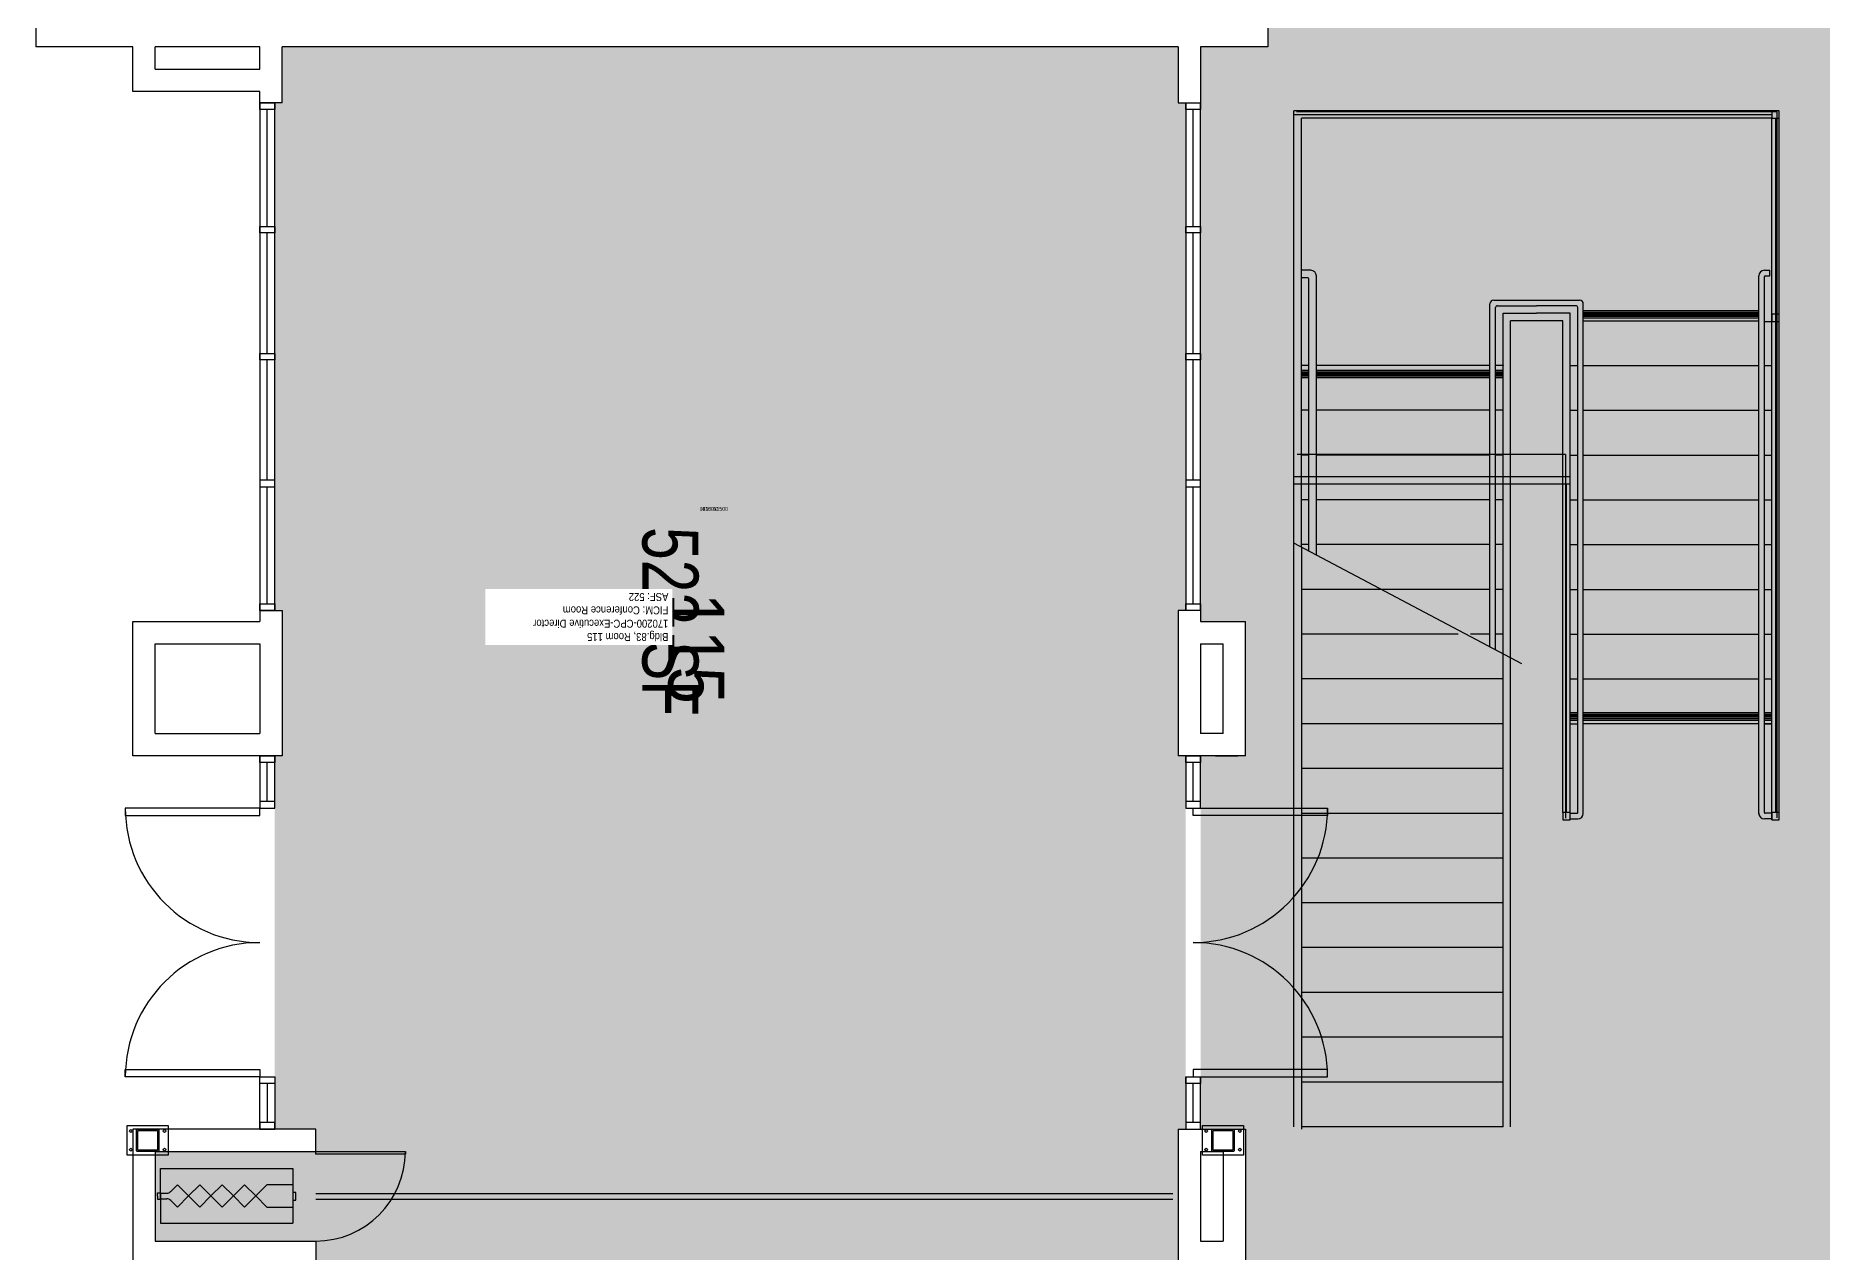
# Model space of a CAD drawing. Header units: inches. Extents: x 69173377 to 69175838, y 27696061 to 27697676.
# Drawn here: x 69174321.8 to 69174800.3, y 27696709.8 to 27697035.8 of the extents above; entities that cross this region are included whole.
import ezdxf
from ezdxf.enums import TextEntityAlignment as Align

# ---------------------------------------------------------------- set-up
doc = ezdxf.new("R2010")
doc.units = ezdxf.units.IN
doc.header["$LTSCALE"] = 0.5
doc.header["$MEASUREMENT"] = 0
for name, color, linetype in [('A-DOOR', 2, 'Continuous'), ('A-FLOR', 3, 'Continuous'), ('A-GLAZ', 1, 'Continuous'), ('A-IDEN-RNUM', 7, 'Continuous'), ('A-IDEN-SNUM', 4, 'Continuous'), ('A-IDEN-VNUM', 4, 'Continuous'), ('A-WALL', 5, 'Continuous'), ('AREA-TEXT', 3, 'Continuous'), ('Rooms-Category-Color', 7, 'Continuous'), ('Rooms-College-Color', 7, 'Continuous'), ('Rooms-Department-Color', 7, 'Continuous'), ('Rooms-Division-Color', 7, 'Continuous'), ('Rooms-Information', 7, 'Continuous')]:
    doc.layers.add(name, color=color, linetype=linetype)
doc.styles.add('CP_AREA', font='arial.ttf', dxfattribs={"height": 15})
doc.styles.add('CP_ROOMSNUMBER', font='arial.ttf', dxfattribs={"height": 1})
doc.styles.add('CP_ROOMVNUMBER', font='arial.ttf', dxfattribs={"width": 0.85, "height": 0.075})

msp = doc.modelspace()

# ---------------------------------------------------------------- hatches: boundary and pattern name
at = {"layer": 'Rooms-Category-Color', "true_color": 0xadadad}
h = msp.add_hatch(color=253, dxfattribs=at)
edge = h.paths.add_edge_path()
edge.add_line((69174852.78, 27696267.84), (69174849.78, 27696267.84))
edge.add_line((69174849.78, 27696267.84), (69174849.78, 27696266.47))
edge.add_line((69174849.78, 27696266.47), (69174717.78, 27696266.47))
edge.add_line((69174717.78, 27696266.47), (69174717.78, 27696267.84))
edge.add_line((69174717.78, 27696267.84), (69174714.78, 27696267.84))
edge.add_line((69174714.78, 27696267.84), (69174714.78, 27696397.84))
edge.add_line((69174714.78, 27696397.84), (69174678.78, 27696397.84))
edge.add_line((69174678.78, 27696397.84), (69174678.78, 27696538.84))
edge.add_line((69174678.78, 27696538.84), (69174651.78, 27696538.84))
edge.add_line((69174651.78, 27696538.84), (69174651.78, 27696564.84))
edge.add_line((69174651.78, 27696564.84), (69174633.78, 27696564.84))
edge.add_line((69174633.78, 27696564.84), (69174633.78, 27696706.84))
edge.add_line((69174633.78, 27696706.84), (69174645.78, 27696706.84))
edge.add_line((69174645.78, 27696706.84), (69174645.78, 27696742.84))
edge.add_line((69174645.78, 27696742.84), (69174633.78, 27696742.84))
edge.add_line((69174633.78, 27696742.84), (69174633.78, 27696842.84))
edge.add_line((69174633.78, 27696842.84), (69174645.78, 27696842.84))
edge.add_line((69174645.78, 27696842.84), (69174645.78, 27696878.84))
edge.add_line((69174645.78, 27696878.84), (69174633.78, 27696878.84))
edge.add_line((69174633.78, 27696878.84), (69174633.78, 27697032.84))
edge.add_line((69174633.78, 27697032.84), (69174651.78, 27697032.84))
edge.add_line((69174651.78, 27697032.84), (69174651.78, 27697060.84))
edge.add_line((69174651.78, 27697060.84), (69174714.78, 27697060.84))
edge.add_line((69174714.78, 27697060.84), (69174714.78, 27697173.55))
edge.add_arc((69174801.78, 27696975.84), 216, 66.2481, 113.7519, ccw=False)
edge.add_line((69174888.78, 27697173.55), (69174888.78, 27697060.84))
edge.add_line((69174888.78, 27697060.84), (69174915.78, 27697060.84))
edge.add_line((69174915.78, 27697060.84), (69174915.78, 27696963.84))
edge.add_line((69174915.78, 27696963.84), (69174936.28, 27696963.84))
edge.add_line((69174936.28, 27696963.84), (69174936.28, 27696849.84))
edge.add_line((69174936.28, 27696849.84), (69175375.78, 27696849.84))
edge.add_line((69175375.78, 27696849.84), (69175375.78, 27696886.84))
edge.add_line((69175375.78, 27696886.84), (69175509.78, 27696886.84))
edge.add_line((69175509.78, 27696886.84), (69175509.78, 27696746.84))
edge.add_line((69175509.78, 27696746.84), (69175375.78, 27696746.84))
edge.add_line((69175375.78, 27696746.84), (69175375.78, 27696783.84))
edge.add_line((69175375.78, 27696783.84), (69175200.78, 27696783.84))
edge.add_line((69175200.78, 27696783.84), (69175200.78, 27696763.84))
edge.add_line((69175200.78, 27696763.84), (69175144.78, 27696763.84))
edge.add_line((69175144.78, 27696763.84), (69175144.78, 27696783.84))
edge.add_line((69175144.78, 27696783.84), (69174915.78, 27696783.84))
edge.add_line((69174915.78, 27696783.84), (69174915.78, 27696538.84))
edge.add_line((69174915.78, 27696538.84), (69174888.78, 27696538.84))
edge.add_line((69174888.78, 27696538.84), (69174888.78, 27696397.84))
edge.add_line((69174888.78, 27696397.84), (69174852.78, 27696397.84))
edge.add_line((69174852.78, 27696397.84), (69174852.78, 27696267.84))
at = {"layer": 'Rooms-Category-Color', "true_color": 0xfa9ba3}
msp.add_hatch(color=241, dxfattribs=at).paths.add_polyline_path([(69174629.78, 27697017.84), (69174627.78, 27697017.84), (69174627.78, 27697032.84), (69174387.78, 27697032.84), (69174387.78, 27697017.84), (69174385.78, 27697017.84), (69174385.78, 27696916.72), (69174385.78, 27696916.72), (69174385.78, 27696914.97), (69174385.78, 27696914.97), (69174385.78, 27696883.59), (69174385.78, 27696883.59), (69174385.78, 27696881.84), (69174387.78, 27696881.84), (69174387.78, 27696842.84), (69174385.78, 27696842.84), (69174385.78, 27696841.09), (69174385.78, 27696830.59), (69174385.78, 27696830.59), (69174385.78, 27696828.84), (69174385.78, 27696756.84), (69174385.78, 27696756.84), (69174385.78, 27696755.09), (69174385.78, 27696755.09), (69174385.78, 27696742.84), (69174396.78, 27696742.84), (69174396.78, 27696736.84), (69174353.78, 27696736.84), (69174353.78, 27696724.84), (69174627.78, 27696724.84), (69174627.78, 27696742.84), (69174629.78, 27696742.84), (69174629.78, 27696756.84), (69174629.78, 27696828.84), (69174629.78, 27696828.84), (69174629.78, 27696842.84), (69174627.78, 27696842.84), (69174627.78, 27696881.84), (69174629.78, 27696881.84), (69174629.78, 27696883.59)])
at = {"layer": 'Rooms-Category-Color', "true_color": 0xffe090}
msp.add_hatch(color=41, dxfattribs=at).paths.add_polyline_path([(69174353.78, 27696724.84), (69174353.78, 27696712.84), (69174396.78, 27696712.84), (69174396.78, 27696706.84), (69174387.78, 27696706.84), (69174387.78, 27696703.84), (69174385.78, 27696703.84), (69174385.78, 27696702.09), (69174385.78, 27696655.59), (69174385.78, 27696655.59), (69174385.78, 27696653.84), (69174385.78, 27696653.84), (69174385.78, 27696617.84), (69174385.78, 27696616.09), (69174385.78, 27696569.59), (69174385.78, 27696569.59), (69174385.78, 27696567.84), (69174387.78, 27696567.84), (69174387.78, 27696538.84), (69174603.78, 27696538.84), (69174603.78, 27696564.84), (69174627.78, 27696564.84), (69174627.78, 27696574.84), (69174629.78, 27696574.84), (69174629.78, 27696576.59), (69174629.78, 27696612.59), (69174629.78, 27696614.34), (69174629.78, 27696706.84), (69174627.78, 27696706.84), (69174627.78, 27696724.84)])
at = {"layer": 'Rooms-College-Color', "true_color": 0xadadad}
h = msp.add_hatch(color=253, dxfattribs=at)
edge = h.paths.add_edge_path()
edge.add_line((69174852.78, 27696267.84), (69174849.78, 27696267.84))
edge.add_line((69174849.78, 27696267.84), (69174849.78, 27696266.47))
edge.add_line((69174849.78, 27696266.47), (69174717.78, 27696266.47))
edge.add_line((69174717.78, 27696266.47), (69174717.78, 27696267.84))
edge.add_line((69174717.78, 27696267.84), (69174714.78, 27696267.84))
edge.add_line((69174714.78, 27696267.84), (69174714.78, 27696397.84))
edge.add_line((69174714.78, 27696397.84), (69174678.78, 27696397.84))
edge.add_line((69174678.78, 27696397.84), (69174678.78, 27696538.84))
edge.add_line((69174678.78, 27696538.84), (69174651.78, 27696538.84))
edge.add_line((69174651.78, 27696538.84), (69174651.78, 27696564.84))
edge.add_line((69174651.78, 27696564.84), (69174633.78, 27696564.84))
edge.add_line((69174633.78, 27696564.84), (69174633.78, 27696706.84))
edge.add_line((69174633.78, 27696706.84), (69174645.78, 27696706.84))
edge.add_line((69174645.78, 27696706.84), (69174645.78, 27696742.84))
edge.add_line((69174645.78, 27696742.84), (69174633.78, 27696742.84))
edge.add_line((69174633.78, 27696742.84), (69174633.78, 27696842.84))
edge.add_line((69174633.78, 27696842.84), (69174645.78, 27696842.84))
edge.add_line((69174645.78, 27696842.84), (69174645.78, 27696878.84))
edge.add_line((69174645.78, 27696878.84), (69174633.78, 27696878.84))
edge.add_line((69174633.78, 27696878.84), (69174633.78, 27697032.84))
edge.add_line((69174633.78, 27697032.84), (69174651.78, 27697032.84))
edge.add_line((69174651.78, 27697032.84), (69174651.78, 27697060.84))
edge.add_line((69174651.78, 27697060.84), (69174714.78, 27697060.84))
edge.add_line((69174714.78, 27697060.84), (69174714.78, 27697173.55))
edge.add_arc((69174801.78, 27696975.84), 216, 66.2481, 113.7519, ccw=False)
edge.add_line((69174888.78, 27697173.55), (69174888.78, 27697060.84))
edge.add_line((69174888.78, 27697060.84), (69174915.78, 27697060.84))
edge.add_line((69174915.78, 27697060.84), (69174915.78, 27696963.84))
edge.add_line((69174915.78, 27696963.84), (69174936.28, 27696963.84))
edge.add_line((69174936.28, 27696963.84), (69174936.28, 27696849.84))
edge.add_line((69174936.28, 27696849.84), (69175375.78, 27696849.84))
edge.add_line((69175375.78, 27696849.84), (69175375.78, 27696886.84))
edge.add_line((69175375.78, 27696886.84), (69175509.78, 27696886.84))
edge.add_line((69175509.78, 27696886.84), (69175509.78, 27696746.84))
edge.add_line((69175509.78, 27696746.84), (69175375.78, 27696746.84))
edge.add_line((69175375.78, 27696746.84), (69175375.78, 27696783.84))
edge.add_line((69175375.78, 27696783.84), (69175200.78, 27696783.84))
edge.add_line((69175200.78, 27696783.84), (69175200.78, 27696763.84))
edge.add_line((69175200.78, 27696763.84), (69175144.78, 27696763.84))
edge.add_line((69175144.78, 27696763.84), (69175144.78, 27696783.84))
edge.add_line((69175144.78, 27696783.84), (69174915.78, 27696783.84))
edge.add_line((69174915.78, 27696783.84), (69174915.78, 27696538.84))
edge.add_line((69174915.78, 27696538.84), (69174888.78, 27696538.84))
edge.add_line((69174888.78, 27696538.84), (69174888.78, 27696397.84))
edge.add_line((69174888.78, 27696397.84), (69174852.78, 27696397.84))
edge.add_line((69174852.78, 27696397.84), (69174852.78, 27696267.84))
for points in [[(69174629.78, 27697017.84), (69174627.78, 27697017.84), (69174627.78, 27697032.84), (69174387.78, 27697032.84), (69174387.78, 27697017.84), (69174385.78, 27697017.84), (69174385.78, 27696916.72), (69174385.78, 27696916.72), (69174385.78, 27696914.97), (69174385.78, 27696914.97), (69174385.78, 27696883.59), (69174385.78, 27696883.59), (69174385.78, 27696881.84), (69174387.78, 27696881.84), (69174387.78, 27696842.84), (69174385.78, 27696842.84), (69174385.78, 27696841.09), (69174385.78, 27696830.59), (69174385.78, 27696830.59), (69174385.78, 27696828.84), (69174385.78, 27696756.84), (69174385.78, 27696756.84), (69174385.78, 27696755.09), (69174385.78, 27696755.09), (69174385.78, 27696742.84), (69174396.78, 27696742.84), (69174396.78, 27696736.84), (69174353.78, 27696736.84), (69174353.78, 27696724.84), (69174627.78, 27696724.84), (69174627.78, 27696742.84), (69174629.78, 27696742.84), (69174629.78, 27696756.84), (69174629.78, 27696828.84), (69174629.78, 27696828.84), (69174629.78, 27696842.84), (69174627.78, 27696842.84), (69174627.78, 27696881.84), (69174629.78, 27696881.84), (69174629.78, 27696883.59)], [(69174353.78, 27696724.84), (69174353.78, 27696712.84), (69174396.78, 27696712.84), (69174396.78, 27696706.84), (69174387.78, 27696706.84), (69174387.78, 27696703.84), (69174385.78, 27696703.84), (69174385.78, 27696702.09), (69174385.78, 27696655.59), (69174385.78, 27696655.59), (69174385.78, 27696653.84), (69174385.78, 27696653.84), (69174385.78, 27696617.84), (69174385.78, 27696616.09), (69174385.78, 27696569.59), (69174385.78, 27696569.59), (69174385.78, 27696567.84), (69174387.78, 27696567.84), (69174387.78, 27696538.84), (69174603.78, 27696538.84), (69174603.78, 27696564.84), (69174627.78, 27696564.84), (69174627.78, 27696574.84), (69174629.78, 27696574.84), (69174629.78, 27696576.59), (69174629.78, 27696612.59), (69174629.78, 27696614.34), (69174629.78, 27696706.84), (69174627.78, 27696706.84), (69174627.78, 27696724.84)]]:
    msp.add_hatch(color=253, dxfattribs=at).paths.add_polyline_path(points)
at = {"layer": 'Rooms-Department-Color', "true_color": 0xacacac}
h = msp.add_hatch(color=253, dxfattribs=at)
edge = h.paths.add_edge_path()
edge.add_line((69174852.78, 27696267.84), (69174849.78, 27696267.84))
edge.add_line((69174849.78, 27696267.84), (69174849.78, 27696266.47))
edge.add_line((69174849.78, 27696266.47), (69174717.78, 27696266.47))
edge.add_line((69174717.78, 27696266.47), (69174717.78, 27696267.84))
edge.add_line((69174717.78, 27696267.84), (69174714.78, 27696267.84))
edge.add_line((69174714.78, 27696267.84), (69174714.78, 27696397.84))
edge.add_line((69174714.78, 27696397.84), (69174678.78, 27696397.84))
edge.add_line((69174678.78, 27696397.84), (69174678.78, 27696538.84))
edge.add_line((69174678.78, 27696538.84), (69174651.78, 27696538.84))
edge.add_line((69174651.78, 27696538.84), (69174651.78, 27696564.84))
edge.add_line((69174651.78, 27696564.84), (69174633.78, 27696564.84))
edge.add_line((69174633.78, 27696564.84), (69174633.78, 27696706.84))
edge.add_line((69174633.78, 27696706.84), (69174645.78, 27696706.84))
edge.add_line((69174645.78, 27696706.84), (69174645.78, 27696742.84))
edge.add_line((69174645.78, 27696742.84), (69174633.78, 27696742.84))
edge.add_line((69174633.78, 27696742.84), (69174633.78, 27696842.84))
edge.add_line((69174633.78, 27696842.84), (69174645.78, 27696842.84))
edge.add_line((69174645.78, 27696842.84), (69174645.78, 27696878.84))
edge.add_line((69174645.78, 27696878.84), (69174633.78, 27696878.84))
edge.add_line((69174633.78, 27696878.84), (69174633.78, 27697032.84))
edge.add_line((69174633.78, 27697032.84), (69174651.78, 27697032.84))
edge.add_line((69174651.78, 27697032.84), (69174651.78, 27697060.84))
edge.add_line((69174651.78, 27697060.84), (69174714.78, 27697060.84))
edge.add_line((69174714.78, 27697060.84), (69174714.78, 27697173.55))
edge.add_arc((69174801.78, 27696975.84), 216, 66.2481, 113.7519, ccw=False)
edge.add_line((69174888.78, 27697173.55), (69174888.78, 27697060.84))
edge.add_line((69174888.78, 27697060.84), (69174915.78, 27697060.84))
edge.add_line((69174915.78, 27697060.84), (69174915.78, 27696963.84))
edge.add_line((69174915.78, 27696963.84), (69174936.28, 27696963.84))
edge.add_line((69174936.28, 27696963.84), (69174936.28, 27696849.84))
edge.add_line((69174936.28, 27696849.84), (69175375.78, 27696849.84))
edge.add_line((69175375.78, 27696849.84), (69175375.78, 27696886.84))
edge.add_line((69175375.78, 27696886.84), (69175509.78, 27696886.84))
edge.add_line((69175509.78, 27696886.84), (69175509.78, 27696746.84))
edge.add_line((69175509.78, 27696746.84), (69175375.78, 27696746.84))
edge.add_line((69175375.78, 27696746.84), (69175375.78, 27696783.84))
edge.add_line((69175375.78, 27696783.84), (69175200.78, 27696783.84))
edge.add_line((69175200.78, 27696783.84), (69175200.78, 27696763.84))
edge.add_line((69175200.78, 27696763.84), (69175144.78, 27696763.84))
edge.add_line((69175144.78, 27696763.84), (69175144.78, 27696783.84))
edge.add_line((69175144.78, 27696783.84), (69174915.78, 27696783.84))
edge.add_line((69174915.78, 27696783.84), (69174915.78, 27696538.84))
edge.add_line((69174915.78, 27696538.84), (69174888.78, 27696538.84))
edge.add_line((69174888.78, 27696538.84), (69174888.78, 27696397.84))
edge.add_line((69174888.78, 27696397.84), (69174852.78, 27696397.84))
edge.add_line((69174852.78, 27696397.84), (69174852.78, 27696267.84))
at = {"layer": 'Rooms-Department-Color', "true_color": 0x80bc67}
for points in [[(69174629.78, 27697017.84), (69174627.78, 27697017.84), (69174627.78, 27697032.84), (69174387.78, 27697032.84), (69174387.78, 27697017.84), (69174385.78, 27697017.84), (69174385.78, 27696916.72), (69174385.78, 27696916.72), (69174385.78, 27696914.97), (69174385.78, 27696914.97), (69174385.78, 27696883.59), (69174385.78, 27696883.59), (69174385.78, 27696881.84), (69174387.78, 27696881.84), (69174387.78, 27696842.84), (69174385.78, 27696842.84), (69174385.78, 27696841.09), (69174385.78, 27696830.59), (69174385.78, 27696830.59), (69174385.78, 27696828.84), (69174385.78, 27696756.84), (69174385.78, 27696756.84), (69174385.78, 27696755.09), (69174385.78, 27696755.09), (69174385.78, 27696742.84), (69174396.78, 27696742.84), (69174396.78, 27696736.84), (69174353.78, 27696736.84), (69174353.78, 27696724.84), (69174627.78, 27696724.84), (69174627.78, 27696742.84), (69174629.78, 27696742.84), (69174629.78, 27696756.84), (69174629.78, 27696828.84), (69174629.78, 27696828.84), (69174629.78, 27696842.84), (69174627.78, 27696842.84), (69174627.78, 27696881.84), (69174629.78, 27696881.84), (69174629.78, 27696883.59)], [(69174353.78, 27696724.84), (69174353.78, 27696712.84), (69174396.78, 27696712.84), (69174396.78, 27696706.84), (69174387.78, 27696706.84), (69174387.78, 27696703.84), (69174385.78, 27696703.84), (69174385.78, 27696702.09), (69174385.78, 27696655.59), (69174385.78, 27696655.59), (69174385.78, 27696653.84), (69174385.78, 27696653.84), (69174385.78, 27696617.84), (69174385.78, 27696616.09), (69174385.78, 27696569.59), (69174385.78, 27696569.59), (69174385.78, 27696567.84), (69174387.78, 27696567.84), (69174387.78, 27696538.84), (69174603.78, 27696538.84), (69174603.78, 27696564.84), (69174627.78, 27696564.84), (69174627.78, 27696574.84), (69174629.78, 27696574.84), (69174629.78, 27696576.59), (69174629.78, 27696612.59), (69174629.78, 27696614.34), (69174629.78, 27696706.84), (69174627.78, 27696706.84), (69174627.78, 27696724.84)]]:
    msp.add_hatch(color=83, dxfattribs=at).paths.add_polyline_path(points)
at = {"layer": 'Rooms-Division-Color', "true_color": 0xadadad}
h = msp.add_hatch(color=253, dxfattribs=at)
edge = h.paths.add_edge_path()
edge.add_line((69174852.78, 27696267.84), (69174849.78, 27696267.84))
edge.add_line((69174849.78, 27696267.84), (69174849.78, 27696266.47))
edge.add_line((69174849.78, 27696266.47), (69174717.78, 27696266.47))
edge.add_line((69174717.78, 27696266.47), (69174717.78, 27696267.84))
edge.add_line((69174717.78, 27696267.84), (69174714.78, 27696267.84))
edge.add_line((69174714.78, 27696267.84), (69174714.78, 27696397.84))
edge.add_line((69174714.78, 27696397.84), (69174678.78, 27696397.84))
edge.add_line((69174678.78, 27696397.84), (69174678.78, 27696538.84))
edge.add_line((69174678.78, 27696538.84), (69174651.78, 27696538.84))
edge.add_line((69174651.78, 27696538.84), (69174651.78, 27696564.84))
edge.add_line((69174651.78, 27696564.84), (69174633.78, 27696564.84))
edge.add_line((69174633.78, 27696564.84), (69174633.78, 27696706.84))
edge.add_line((69174633.78, 27696706.84), (69174645.78, 27696706.84))
edge.add_line((69174645.78, 27696706.84), (69174645.78, 27696742.84))
edge.add_line((69174645.78, 27696742.84), (69174633.78, 27696742.84))
edge.add_line((69174633.78, 27696742.84), (69174633.78, 27696842.84))
edge.add_line((69174633.78, 27696842.84), (69174645.78, 27696842.84))
edge.add_line((69174645.78, 27696842.84), (69174645.78, 27696878.84))
edge.add_line((69174645.78, 27696878.84), (69174633.78, 27696878.84))
edge.add_line((69174633.78, 27696878.84), (69174633.78, 27697032.84))
edge.add_line((69174633.78, 27697032.84), (69174651.78, 27697032.84))
edge.add_line((69174651.78, 27697032.84), (69174651.78, 27697060.84))
edge.add_line((69174651.78, 27697060.84), (69174714.78, 27697060.84))
edge.add_line((69174714.78, 27697060.84), (69174714.78, 27697173.55))
edge.add_arc((69174801.78, 27696975.84), 216, 66.2481, 113.7519, ccw=False)
edge.add_line((69174888.78, 27697173.55), (69174888.78, 27697060.84))
edge.add_line((69174888.78, 27697060.84), (69174915.78, 27697060.84))
edge.add_line((69174915.78, 27697060.84), (69174915.78, 27696963.84))
edge.add_line((69174915.78, 27696963.84), (69174936.28, 27696963.84))
edge.add_line((69174936.28, 27696963.84), (69174936.28, 27696849.84))
edge.add_line((69174936.28, 27696849.84), (69175375.78, 27696849.84))
edge.add_line((69175375.78, 27696849.84), (69175375.78, 27696886.84))
edge.add_line((69175375.78, 27696886.84), (69175509.78, 27696886.84))
edge.add_line((69175509.78, 27696886.84), (69175509.78, 27696746.84))
edge.add_line((69175509.78, 27696746.84), (69175375.78, 27696746.84))
edge.add_line((69175375.78, 27696746.84), (69175375.78, 27696783.84))
edge.add_line((69175375.78, 27696783.84), (69175200.78, 27696783.84))
edge.add_line((69175200.78, 27696783.84), (69175200.78, 27696763.84))
edge.add_line((69175200.78, 27696763.84), (69175144.78, 27696763.84))
edge.add_line((69175144.78, 27696763.84), (69175144.78, 27696783.84))
edge.add_line((69175144.78, 27696783.84), (69174915.78, 27696783.84))
edge.add_line((69174915.78, 27696783.84), (69174915.78, 27696538.84))
edge.add_line((69174915.78, 27696538.84), (69174888.78, 27696538.84))
edge.add_line((69174888.78, 27696538.84), (69174888.78, 27696397.84))
edge.add_line((69174888.78, 27696397.84), (69174852.78, 27696397.84))
edge.add_line((69174852.78, 27696397.84), (69174852.78, 27696267.84))
at = {"layer": 'Rooms-Division-Color', "true_color": 0x80bc67}
for points in [[(69174629.78, 27697017.84), (69174627.78, 27697017.84), (69174627.78, 27697032.84), (69174387.78, 27697032.84), (69174387.78, 27697017.84), (69174385.78, 27697017.84), (69174385.78, 27696916.72), (69174385.78, 27696916.72), (69174385.78, 27696914.97), (69174385.78, 27696914.97), (69174385.78, 27696883.59), (69174385.78, 27696883.59), (69174385.78, 27696881.84), (69174387.78, 27696881.84), (69174387.78, 27696842.84), (69174385.78, 27696842.84), (69174385.78, 27696841.09), (69174385.78, 27696830.59), (69174385.78, 27696830.59), (69174385.78, 27696828.84), (69174385.78, 27696756.84), (69174385.78, 27696756.84), (69174385.78, 27696755.09), (69174385.78, 27696755.09), (69174385.78, 27696742.84), (69174396.78, 27696742.84), (69174396.78, 27696736.84), (69174353.78, 27696736.84), (69174353.78, 27696724.84), (69174627.78, 27696724.84), (69174627.78, 27696742.84), (69174629.78, 27696742.84), (69174629.78, 27696756.84), (69174629.78, 27696828.84), (69174629.78, 27696828.84), (69174629.78, 27696842.84), (69174627.78, 27696842.84), (69174627.78, 27696881.84), (69174629.78, 27696881.84), (69174629.78, 27696883.59)], [(69174353.78, 27696724.84), (69174353.78, 27696712.84), (69174396.78, 27696712.84), (69174396.78, 27696706.84), (69174387.78, 27696706.84), (69174387.78, 27696703.84), (69174385.78, 27696703.84), (69174385.78, 27696702.09), (69174385.78, 27696655.59), (69174385.78, 27696655.59), (69174385.78, 27696653.84), (69174385.78, 27696653.84), (69174385.78, 27696617.84), (69174385.78, 27696616.09), (69174385.78, 27696569.59), (69174385.78, 27696569.59), (69174385.78, 27696567.84), (69174387.78, 27696567.84), (69174387.78, 27696538.84), (69174603.78, 27696538.84), (69174603.78, 27696564.84), (69174627.78, 27696564.84), (69174627.78, 27696574.84), (69174629.78, 27696574.84), (69174629.78, 27696576.59), (69174629.78, 27696612.59), (69174629.78, 27696614.34), (69174629.78, 27696706.84), (69174627.78, 27696706.84), (69174627.78, 27696724.84)]]:
    msp.add_hatch(color=83, dxfattribs=at).paths.add_polyline_path(points)

# ---------------------------------------------------------------- linework, layer by layer
at = {"layer": 'A-DOOR'}
for points in [[(69174381.78, 27696828.84), (69174345.78, 27696828.84), (69174345.78, 27696826.84), (69174381.78, 27696826.84)], [(69174631.78, 27696828.84), (69174667.78, 27696828.84), (69174667.78, 27696826.84), (69174631.78, 27696826.84)], [(69174381.78, 27696756.84), (69174345.78, 27696756.84), (69174345.78, 27696758.84), (69174381.78, 27696758.84)], [(69174631.78, 27696756.84), (69174667.78, 27696756.84), (69174667.78, 27696758.84), (69174631.78, 27696758.84)], [(69174396.78, 27696736.84), (69174420.79, 27696736.84), (69174420.79, 27696736.09), (69174396.78, 27696736.09)]]:
    msp.add_lwpolyline(points, close=True, dxfattribs=at)
for centre, radius, start, end in [((69174381.78, 27696828.84), 36, 180, 270), ((69174631.78, 27696828.84), 36, 270, 0), ((69174381.78, 27696756.84), 36, 90, 180), ((69174631.78, 27696756.84), 36, 0, 90), ((69174396.78, 27696736.84), 24, 270, 0)]:
    msp.add_arc(centre, radius, start, end, dxfattribs=at)
at = {"layer": 'A-FLOR'}
for p, q in [((69174788.78, 27697015.72), (69174658.78, 27697015.72)), ((69174658.78, 27696899.89), (69174658.78, 27697015.72)), ((69174658.78, 27697014.72), (69174786.78, 27697014.72)), ((69174786.78, 27697013.72), (69174660.78, 27697013.72)), ((69174660.78, 27696898.83), (69174660.78, 27697013.72)), ((69174786.78, 27696898.16), (69174786.78, 27697013.72)), ((69174788.78, 27696899.89), (69174788.78, 27697015.72)), ((69174663.28, 27696972.97), (69174660.78, 27696972.97)), ((69174662.28, 27696970.97), (69174660.78, 27696970.97)), ((69174662.78, 27696897.77), (69174662.78, 27696970.47)), ((69174664.78, 27696896.71), (69174664.78, 27696971.47)), ((69174783.28, 27696907.85), (69174783.28, 27696971.47)), ((69174784.78, 27696972.97), (69174786.28, 27696972.97)), ((69174784.78, 27696909.01), (69174784.78, 27696971.27)), ((69174784.98, 27696971.47), (69174786.28, 27696971.47)), ((69174786.28, 27696971.47), (69174786.28, 27696972.97)), ((69174711.28, 27696872), (69174711.28, 27696963.97)), ((69174712.28, 27696964.97), (69174735.28, 27696964.97)), ((69174736.28, 27696884.76), (69174736.28, 27696963.97)), ((69174712.78, 27696871.21), (69174712.78, 27696962.97)), ((69174713.28, 27696963.47), (69174723.78, 27696963.47)), ((69174714.78, 27696870.15), (69174714.78, 27696961.47)), ((69174714.78, 27696961.47), (69174723.78, 27696961.47)), ((69174716.78, 27696869.03), (69174716.78, 27696959.47)), ((69174730.78, 27696959.47), (69174716.78, 27696959.47)), ((69174734.28, 27696963.47), (69174723.78, 27696963.47)), ((69174732.78, 27696961.47), (69174723.78, 27696961.47)), ((69174730.78, 27696880.72), (69174730.78, 27696959.47)), ((69174732.78, 27696882.45), (69174732.78, 27696961.47)), ((69174732.78, 27696882.45), (69174732.78, 27696961.47)), ((69174734.78, 27696883.6), (69174734.78, 27696962.97)), ((69174736.28, 27696962.22), (69174783.28, 27696962.22)), ((69174736.28, 27696961.79), (69174783.28, 27696961.79)), ((69174736.28, 27696961.41), (69174783.28, 27696961.41)), ((69174736.28, 27696961.04), (69174783.28, 27696961.04)), ((69174736.28, 27696960.66), (69174783.28, 27696960.66)), ((69174736.28, 27696960.22), (69174783.28, 27696960.22)), ((69174736.28, 27696959.47), (69174783.28, 27696959.47)), ((69174784.78, 27696959.22), (69174786.78, 27696959.22)), ((69174662.78, 27696947.47), (69174660.78, 27696947.47)), ((69174660.78, 27696946.22), (69174662.78, 27696946.22)), ((69174660.78, 27696945.78), (69174662.78, 27696945.78)), ((69174660.78, 27696945.41), (69174662.78, 27696945.41)), ((69174660.78, 27696945.03), (69174662.78, 27696945.03)), ((69174660.78, 27696944.66), (69174662.78, 27696944.66)), ((69174711.28, 27696947.47), (69174664.78, 27696947.47)), ((69174664.78, 27696946.22), (69174711.28, 27696946.22)), ((69174664.78, 27696945.78), (69174711.28, 27696945.78)), ((69174664.78, 27696945.41), (69174711.28, 27696945.41)), ((69174664.78, 27696945.03), (69174711.28, 27696945.03)), ((69174664.78, 27696944.66), (69174711.28, 27696944.66)), ((69174714.78, 27696947.47), (69174712.78, 27696947.47)), ((69174712.78, 27696946.22), (69174714.78, 27696946.22)), ((69174712.78, 27696945.78), (69174714.78, 27696945.78)), ((69174712.78, 27696945.41), (69174714.78, 27696945.41)), ((69174712.78, 27696945.03), (69174714.78, 27696945.03)), ((69174712.78, 27696944.66), (69174714.78, 27696944.66)), ((69174714.78, 27696870.15), (69174714.78, 27696947.47)), ((69174732.78, 27696947.47), (69174734.78, 27696947.47)), ((69174736.28, 27696947.47), (69174783.28, 27696947.47)), ((69174784.78, 27696947.47), (69174786.78, 27696947.47)), ((69174660.78, 27696944.22), (69174662.78, 27696944.22)), ((69174664.78, 27696944.22), (69174711.28, 27696944.22)), ((69174712.78, 27696944.22), (69174714.78, 27696944.22)), ((69174662.78, 27696935.47), (69174660.78, 27696935.47)), ((69174711.28, 27696935.47), (69174664.78, 27696935.47)), ((69174714.78, 27696935.47), (69174712.78, 27696935.47)), ((69174732.78, 27696935.47), (69174734.78, 27696935.47)), ((69174736.28, 27696935.47), (69174783.28, 27696935.47)), ((69174784.78, 27696935.47), (69174786.78, 27696935.47)), ((69174662.78, 27696923.47), (69174660.78, 27696923.47)), ((69174711.28, 27696923.47), (69174664.78, 27696923.47)), ((69174714.78, 27696923.47), (69174712.78, 27696923.47)), ((69174658.78, 27696917.72), (69174732.78, 27696917.72)), ((69174658.78, 27696915.72), (69174732.78, 27696915.72)), ((69174788.78, 27696827.72), (69174788.78, 27696911.89)), ((69174783.28, 27696827.22), (69174783.28, 27696907.85)), ((69174784.78, 27696827.67), (69174784.78, 27696909.01)), ((69174786.78, 27696825.72), (69174786.78, 27696910.16)), ((69174786.78, 27696825.72), (69174786.78, 27696910.16)), ((69174719.78, 27696867.49), (69174658.78, 27696899.89)), ((69174658.78, 27696743.47), (69174658.78, 27696899.89)), ((69174660.78, 27696898.83), (69174660.78, 27696742.84)), ((69174734.78, 27696827.57), (69174734.78, 27696888.1)), ((69174736.28, 27696827.47), (69174736.28, 27696889.26)), ((69174732.78, 27696825.97), (69174732.78, 27696882.45)), ((69174730.78, 27696827.72), (69174730.78, 27696880.72)), ((69174714.78, 27696743.47), (69174714.78, 27696870.15)), ((69174716.78, 27696743.47), (69174716.78, 27696869.08)), ((69174732.78, 27696854.47), (69174734.78, 27696854.47)), ((69174732.78, 27696854.03), (69174734.78, 27696854.03)), ((69174732.78, 27696853.66), (69174734.78, 27696853.66)), ((69174736.28, 27696854.47), (69174783.28, 27696854.47)), ((69174736.28, 27696854.03), (69174783.28, 27696854.03)), ((69174736.28, 27696853.66), (69174783.28, 27696853.66)), ((69174784.78, 27696854.47), (69174786.78, 27696854.47)), ((69174784.78, 27696854.03), (69174786.78, 27696854.03)), ((69174784.78, 27696853.66), (69174786.78, 27696853.66)), ((69174732.78, 27696853.28), (69174734.78, 27696853.28)), ((69174732.78, 27696852.91), (69174734.78, 27696852.91)), ((69174732.78, 27696852.47), (69174734.78, 27696852.47)), ((69174736.28, 27696853.28), (69174783.28, 27696853.28)), ((69174736.28, 27696852.91), (69174783.28, 27696852.91)), ((69174736.28, 27696852.47), (69174783.28, 27696852.47)), ((69174784.78, 27696853.28), (69174786.78, 27696853.28)), ((69174784.78, 27696852.91), (69174786.78, 27696852.91)), ((69174784.78, 27696852.47), (69174786.78, 27696852.47)), ((69174732.78, 27696827.47), (69174734.68, 27696827.47)), ((69174732.78, 27696825.97), (69174734.78, 27696825.97)), ((69174786.78, 27696825.97), (69174784.78, 27696825.97)), ((69174786.78, 27696827.47), (69174784.98, 27696827.47)), ((69174355.22, 27696732.25), (69174390.62, 27696732.25)), ((69174355.22, 27696724.93), (69174355.22, 27696732.25)), ((69174390.62, 27696732.25), (69174390.62, 27696717.62)), ((69174354.41, 27696724.93), (69174354.41, 27696725.75)), ((69174354.41, 27696725.75), (69174355.22, 27696725.75)), ((69174354.41, 27696724.91), (69174354.41, 27696724.1)), ((69174355.22, 27696725.75), (69174355.22, 27696724.93)), ((69174355.22, 27696725.68), (69174356.86, 27696725.68)), ((69174355.22, 27696724.93), (69174355.22, 27696717.62)), ((69174355.22, 27696724.12), (69174355.22, 27696724.93)), ((69174357.93, 27696726.12), (69174359.72, 27696727.92)), ((69174359.72, 27696727.92), (69174362.72, 27696724.93)), ((69174362.72, 27696724.93), (69174359.72, 27696721.93)), ((69174362.72, 27696724.93), (69174365.72, 27696727.93)), ((69174365.72, 27696721.93), (69174362.72, 27696724.93)), ((69174365.72, 27696727.93), (69174368.72, 27696724.93)), ((69174368.72, 27696724.93), (69174365.72, 27696721.93)), ((69174368.72, 27696724.93), (69174371.72, 27696727.93)), ((69174371.72, 27696721.93), (69174368.72, 27696724.93)), ((69174371.72, 27696727.93), (69174374.72, 27696724.93)), ((69174374.72, 27696724.93), (69174371.72, 27696721.93)), ((69174374.72, 27696724.93), (69174377.72, 27696727.93)), ((69174377.72, 27696721.93), (69174374.72, 27696724.93)), ((69174377.72, 27696727.93), (69174380.72, 27696724.93)), ((69174380.72, 27696724.93), (69174377.72, 27696721.93)), ((69174380.72, 27696724.93), (69174383.72, 27696727.93)), ((69174380.72, 27696724.93), (69174383.72, 27696721.93)), ((69174390.62, 27696727.93), (69174383.72, 27696727.93)), ((69174391.41, 27696725.89), (69174390.62, 27696725.89)), ((69174391.41, 27696723.8), (69174391.41, 27696725.89)), ((69174396.78, 27696725.62), (69174626.35, 27696725.62)), ((69174354.41, 27696724.12), (69174355.22, 27696724.12)), ((69174355.22, 27696724.18), (69174356.87, 27696724.18)), ((69174359.72, 27696721.93), (69174357.94, 27696723.74)), ((69174383.72, 27696721.93), (69174390.62, 27696721.93)), ((69174390.62, 27696723.8), (69174391.41, 27696723.8)), ((69174396.78, 27696724.06), (69174626.35, 27696724.06)), ((69174355.22, 27696717.62), (69174390.62, 27696717.62))]:
    msp.add_line(p, q, dxfattribs=at)
for points in [[(69174788.2, 27696826.28), (69174788.2, 27697015.47), (69174659.46, 27697015.47)], [(69174787.78, 27697013.72), (69174787.78, 27696827.72)], [(69174714.78, 27696947.47), (69174712.78, 27696947.47)], [(69174731.54, 27696923.58), (69174659.65, 27696923.58)], [(69174731.54, 27696923.58), (69174731.54, 27696826.2)], [(69174732.78, 27696923.47), (69174734.78, 27696923.47)], [(69174736.28, 27696923.47), (69174783.28, 27696923.47)], [(69174784.78, 27696923.47), (69174786.78, 27696923.47)], [(69174662.78, 27696911.47), (69174660.78, 27696911.47)], [(69174711.28, 27696911.47), (69174664.78, 27696911.47)], [(69174714.78, 27696911.47), (69174712.78, 27696911.47)], [(69174731.78, 27696827.72), (69174731.78, 27696915.72)], [(69174732.78, 27696911.47), (69174734.78, 27696911.47)], [(69174736.28, 27696911.47), (69174783.28, 27696911.47)], [(69174784.78, 27696911.47), (69174786.78, 27696911.47)], [(69174662.78, 27696899.47), (69174660.78, 27696899.47)], [(69174711.28, 27696899.47), (69174664.78, 27696899.47)], [(69174714.78, 27696899.47), (69174712.78, 27696899.47)], [(69174732.78, 27696899.47), (69174734.78, 27696899.47)], [(69174736.28, 27696899.47), (69174768.26, 27696899.47)], [(69174768.26, 27696899.47), (69174783.28, 27696899.47)], [(69174784.78, 27696899.47), (69174786.78, 27696899.47)], [(69174681.33, 27696887.47), (69174660.78, 27696887.47)], [(69174711.28, 27696887.47), (69174681.33, 27696887.47)], [(69174714.78, 27696887.47), (69174712.78, 27696887.47)], [(69174732.78, 27696887.47), (69174734.78, 27696887.47)], [(69174736.28, 27696887.47), (69174740.97, 27696887.47)], [(69174740.97, 27696887.47), (69174783.28, 27696887.47)], [(69174784.78, 27696887.47), (69174786.78, 27696887.47)], [(69174702.73, 27696875.47), (69174660.78, 27696875.47)], [(69174711.28, 27696875.47), (69174706.09, 27696875.47)], [(69174714.78, 27696875.47), (69174712.78, 27696875.47)], [(69174732.78, 27696875.47), (69174734.78, 27696875.47)], [(69174736.28, 27696875.47), (69174783.28, 27696875.47)], [(69174784.78, 27696875.47), (69174786.78, 27696875.47)], [(69174714.78, 27696863.47), (69174660.78, 27696863.47)], [(69174732.78, 27696863.47), (69174734.78, 27696863.47)], [(69174732.78, 27696863.47), (69174734.78, 27696863.47)], [(69174736.28, 27696863.47), (69174783.28, 27696863.47)], [(69174736.28, 27696863.47), (69174783.28, 27696863.47)], [(69174784.78, 27696863.47), (69174786.78, 27696863.47)], [(69174784.78, 27696863.47), (69174786.78, 27696863.47)], [(69174714.78, 27696851.47), (69174660.78, 27696851.47)], [(69174732.78, 27696851.47), (69174734.78, 27696851.47)], [(69174783.28, 27696851.47), (69174736.28, 27696851.47)], [(69174783.28, 27696851.47), (69174736.28, 27696851.47)], [(69174786.66, 27696851.47), (69174784.78, 27696851.47)], [(69174786.66, 27696851.47), (69174784.78, 27696851.47)], [(69174784.78, 27696851.47), (69174786.78, 27696851.47)], [(69174714.78, 27696839.47), (69174660.78, 27696839.47)], [(69174660.78, 27696827.47), (69174714.78, 27696827.47)], [(69174714.78, 27696815.47), (69174660.78, 27696815.47)], [(69174714.78, 27696803.47), (69174660.78, 27696803.47)], [(69174714.78, 27696791.47), (69174660.78, 27696791.47)], [(69174714.78, 27696779.47), (69174660.78, 27696779.47)], [(69174714.78, 27696767.47), (69174660.78, 27696767.47)], [(69174714.78, 27696755.47), (69174660.78, 27696755.47)], [(69174714.78, 27696743.47), (69174660.78, 27696743.47)]]:
    msp.add_lwpolyline(points, dxfattribs=at)
for points in [[(69174788.78, 27697013.72), (69174788.78, 27697015.72), (69174786.78, 27697015.72), (69174786.78, 27697013.72)], [(69174788.78, 27696959.22), (69174788.78, 27696961.22), (69174786.78, 27696961.22), (69174786.78, 27696959.22)], [(69174732.78, 27696825.72), (69174732.78, 27696827.72), (69174730.78, 27696827.72), (69174730.78, 27696825.72)], [(69174788.78, 27696825.72), (69174788.78, 27696827.72), (69174786.78, 27696827.72), (69174786.78, 27696825.72)], [(69174357.28, 27696743.84), (69174357.28, 27696735.84), (69174346.28, 27696735.84), (69174346.28, 27696743.84)], [(69174645.28, 27696743.84), (69174645.28, 27696735.84), (69174634.28, 27696735.84), (69174634.28, 27696743.84)], [(69174349.13, 27696742.49), (69174354.43, 27696742.49), (69174354.43, 27696737.19), (69174349.13, 27696737.19)], [(69174637.13, 27696742.49), (69174642.43, 27696742.49), (69174642.43, 27696737.19), (69174637.13, 27696737.19)]]:
    msp.add_lwpolyline(points, close=True, dxfattribs=at)
for points in [[(69174349.03, 27696742.84), (69174354.53, 27696742.84, -0.414214), (69174354.78, 27696742.59), (69174354.78, 27696737.09, -0.414214), (69174354.53, 27696736.84), (69174349.03, 27696736.84, -0.414214), (69174348.78, 27696737.09), (69174348.78, 27696742.59, -0.414214)], [(69174637.03, 27696742.84), (69174642.53, 27696742.84, -0.414214), (69174642.78, 27696742.59), (69174642.78, 27696737.09, -0.414214), (69174642.53, 27696736.84), (69174637.03, 27696736.84, -0.414214), (69174636.78, 27696737.09), (69174636.78, 27696742.59, -0.414214)]]:
    msp.add_lwpolyline(points, format="xyb", close=True, dxfattribs=at)
for centre in [(69174347.28, 27696742.34), (69174356.28, 27696742.34), (69174635.28, 27696742.34), (69174644.28, 27696742.34), (69174347.28, 27696737.34), (69174356.28, 27696737.34), (69174635.28, 27696737.34), (69174644.28, 27696737.34)]:
    msp.add_circle(centre, 0.375, dxfattribs=at)
for centre, radius, start, end in [((69174662.28, 27696970.47), 0.5, 0, 90), ((69174663.28, 27696971.47), 1.5, 0, 90), ((69174784.78, 27696971.47), 1.5, 90, 180), ((69174784.98, 27696971.27), 0.2, 90, 180), ((69174712.28, 27696963.97), 1, 90, 180), ((69174735.28, 27696963.97), 1, 0, 90), ((69174713.28, 27696962.97), 0.5, 90, 180), ((69174734.28, 27696962.97), 0.5, 0, 90), ((69174714.88, 27696947.37), 0.1, 90, 180), ((69174734.68, 27696827.57), 0.1, 270, 0), ((69174734.78, 27696827.47), 1.5, 270, 0), ((69174784.78, 27696827.47), 1.5, 180, 270), ((69174784.98, 27696827.67), 0.2, 180, 270), ((69174356.86, 27696727.18), 1.5, 270, 315.0603), ((69174356.87, 27696722.68), 1.5, 44.6596, 90), ((69174356.87, 27696722.68), 1.5, 44.6596, 90)]:
    msp.add_arc(centre, radius, start, end, dxfattribs=at)
at = {"layer": 'A-GLAZ'}
for p, q in [((69174381.78, 27697017.84), (69174381.78, 27696881.84)), ((69174385.78, 27696881.84), (69174385.78, 27697017.84)), ((69174629.78, 27697017.84), (69174629.78, 27696881.84)), ((69174633.78, 27696881.84), (69174633.78, 27697017.84)), ((69174383.78, 27696984.72), (69174383.78, 27697016.09)), ((69174631.78, 27696984.72), (69174631.78, 27697016.09)), ((69174383.78, 27696950.72), (69174383.78, 27696982.97)), ((69174631.78, 27696950.72), (69174631.78, 27696982.97)), ((69174383.78, 27696916.72), (69174383.78, 27696948.97)), ((69174631.78, 27696916.72), (69174631.78, 27696948.97)), ((69174383.78, 27696883.59), (69174383.78, 27696914.97)), ((69174631.78, 27696883.59), (69174631.78, 27696914.97)), ((69174381.78, 27696842.84), (69174381.78, 27696828.84)), ((69174383.78, 27696830.59), (69174383.78, 27696841.09)), ((69174385.78, 27696828.84), (69174385.78, 27696842.84)), ((69174629.78, 27696842.84), (69174629.78, 27696828.84)), ((69174631.78, 27696830.59), (69174631.78, 27696841.09)), ((69174633.78, 27696828.84), (69174633.78, 27696842.84)), ((69174381.78, 27696742.84), (69174381.78, 27696756.84)), ((69174383.78, 27696755.09), (69174383.78, 27696744.59)), ((69174385.78, 27696756.84), (69174385.78, 27696742.84)), ((69174629.78, 27696756.84), (69174629.78, 27696742.84)), ((69174631.78, 27696744.59), (69174631.78, 27696755.09)), ((69174633.78, 27696742.84), (69174633.78, 27696756.84))]:
    msp.add_line(p, q, dxfattribs=at)
at = {"layer": 'A-WALL'}
for p, q in [((69174651.78, 27697064.84), (69174651.78, 27697032.84)), ((69174321.78, 27697058.84), (69174321.78, 27697032.84)), ((69174347.78, 27697032.84), (69174321.78, 27697032.84)), ((69174347.78, 27697020.84), (69174347.78, 27697032.84)), ((69174353.78, 27697026.84), (69174353.78, 27697032.84)), ((69174381.78, 27697032.84), (69174353.78, 27697032.84)), ((69174381.78, 27697026.84), (69174381.78, 27697032.84)), ((69174387.78, 27697017.84), (69174387.78, 27697032.84)), ((69174627.78, 27697032.84), (69174387.78, 27697032.84)), ((69174627.78, 27697032.84), (69174627.78, 27697017.84)), ((69174651.78, 27697032.84), (69174633.78, 27697032.84)), ((69174633.78, 27697032.84), (69174633.78, 27697017.84)), ((69174353.78, 27697026.84), (69174381.78, 27697026.84)), ((69174381.78, 27697020.84), (69174347.78, 27697020.84)), ((69174381.78, 27697017.84), (69174381.78, 27697020.84)), ((69174381.78, 27697017.84), (69174381.78, 27697020.84)), ((69174387.78, 27697017.84), (69174381.78, 27697017.84)), ((69174627.78, 27697017.84), (69174633.78, 27697017.84)), ((69174347.78, 27696842.84), (69174347.78, 27696878.84)), ((69174347.78, 27696878.84), (69174381.78, 27696878.84)), ((69174381.78, 27696881.84), (69174387.78, 27696881.84)), ((69174381.78, 27696881.84), (69174381.78, 27696878.84)), ((69174387.78, 27696881.84), (69174387.78, 27696842.84)), ((69174627.78, 27696881.84), (69174627.78, 27696842.84)), ((69174633.78, 27696881.84), (69174627.78, 27696881.84)), ((69174633.78, 27696881.84), (69174633.78, 27696878.84)), ((69174633.78, 27696878.84), (69174645.78, 27696878.84)), ((69174645.78, 27696842.84), (69174645.78, 27696878.84)), ((69174353.78, 27696848.84), (69174353.78, 27696872.84)), ((69174353.78, 27696872.84), (69174381.78, 27696872.84)), ((69174381.78, 27696872.84), (69174381.78, 27696848.84)), ((69174633.78, 27696872.84), (69174633.78, 27696848.84)), ((69174633.78, 27696872.84), (69174639.78, 27696872.84)), ((69174639.78, 27696848.84), (69174639.78, 27696872.84)), ((69174353.78, 27696848.84), (69174381.78, 27696848.84)), ((69174639.78, 27696848.84), (69174633.78, 27696848.84)), ((69174387.78, 27696842.84), (69174347.78, 27696842.84)), ((69174645.78, 27696842.84), (69174627.78, 27696842.84)), ((69174637.78, 27696842.84), (69174643.78, 27696842.84)), ((69174396.78, 27696742.84), (69174347.78, 27696742.84)), ((69174347.78, 27696742.84), (69174347.78, 27696706.84)), ((69174396.78, 27696736.84), (69174396.78, 27696742.84)), ((69174627.78, 27696742.84), (69174627.78, 27696706.84)), ((69174627.78, 27696742.84), (69174645.78, 27696742.84)), ((69174645.78, 27696742.84), (69174645.78, 27696706.84)), ((69174353.78, 27696736.84), (69174353.78, 27696712.84)), ((69174353.78, 27696736.84), (69174396.78, 27696736.84)), ((69174633.78, 27696736.84), (69174639.78, 27696736.84)), ((69174633.78, 27696736.84), (69174633.78, 27696712.84)), ((69174639.78, 27696736.84), (69174639.78, 27696712.84)), ((69174353.78, 27696712.84), (69174381.78, 27696712.84)), ((69174353.78, 27696712.84), (69174396.78, 27696712.84)), ((69174396.78, 27696712.84), (69174396.78, 27696706.84)), ((69174633.78, 27696712.84), (69174639.78, 27696712.84))]:
    msp.add_line(p, q, dxfattribs=at)
for points in [[(69174385.78, 27697017.84), (69174385.78, 27697016.09), (69174381.78, 27697016.09), (69174381.78, 27697017.84)], [(69174633.78, 27697017.84), (69174633.78, 27697016.09), (69174629.78, 27697016.09), (69174629.78, 27697017.84)], [(69174385.78, 27696984.72), (69174385.78, 27696982.97), (69174381.78, 27696982.97), (69174381.78, 27696984.72)], [(69174633.78, 27696984.72), (69174633.78, 27696982.97), (69174629.78, 27696982.97), (69174629.78, 27696984.72)], [(69174385.78, 27696950.72), (69174385.78, 27696948.97), (69174381.78, 27696948.97), (69174381.78, 27696950.72)], [(69174633.78, 27696950.72), (69174633.78, 27696948.97), (69174629.78, 27696948.97), (69174629.78, 27696950.72)], [(69174385.78, 27696914.97), (69174385.78, 27696916.72), (69174381.78, 27696916.72), (69174381.78, 27696914.97)], [(69174633.78, 27696914.97), (69174633.78, 27696916.72), (69174629.78, 27696916.72), (69174629.78, 27696914.97)], [(69174385.78, 27696883.59), (69174385.78, 27696881.84), (69174381.78, 27696881.84), (69174381.78, 27696883.59)], [(69174633.78, 27696883.59), (69174633.78, 27696881.84), (69174629.78, 27696881.84), (69174629.78, 27696883.59)], [(69174385.78, 27696842.84), (69174385.78, 27696841.09), (69174381.78, 27696841.09), (69174381.78, 27696842.84)], [(69174633.78, 27696842.84), (69174633.78, 27696841.09), (69174629.78, 27696841.09), (69174629.78, 27696842.84)], [(69174385.78, 27696828.84), (69174385.78, 27696830.59), (69174381.78, 27696830.59), (69174381.78, 27696828.84)], [(69174633.78, 27696828.84), (69174633.78, 27696830.59), (69174629.78, 27696830.59), (69174629.78, 27696828.84)], [(69174385.78, 27696756.84), (69174385.78, 27696755.09), (69174381.78, 27696755.09), (69174381.78, 27696756.84)], [(69174633.78, 27696756.84), (69174633.78, 27696755.09), (69174629.78, 27696755.09), (69174629.78, 27696756.84)], [(69174385.78, 27696742.84), (69174385.78, 27696744.59), (69174381.78, 27696744.59), (69174381.78, 27696742.84)], [(69174633.78, 27696742.84), (69174633.78, 27696744.59), (69174629.78, 27696744.59), (69174629.78, 27696742.84)]]:
    msp.add_lwpolyline(points, close=True, dxfattribs=at)

# ---------------------------------------------------------------- texts
at = {"layer": 'A-IDEN-RNUM', "style": 'CP_ROOMSNUMBER', "width": 0.85}
msp.add_text('0115-00', height=1, rotation=0.196, dxfattribs=at).set_placement((69174499.61, 27696908.52))
at = {"layer": 'A-IDEN-SNUM', "style": 'CP_ROOMSNUMBER', "width": 0.85}
msp.add_text('0830011500', height=1, rotation=0.196, dxfattribs=at).set_placement((69174499.61, 27696908.52))
at = {"layer": 'A-IDEN-VNUM', "style": 'CP_ROOMVNUMBER', "width": 0.85}
msp.add_text('115', height=15, rotation=270, dxfattribs=at).set_placement((69174498.63, 27696871.68), align=Align.MIDDLE)
at = {"layer": 'AREA-TEXT', "style": 'CP_AREA', "width": 0.75}
msp.add_text('522 SF', height=15, rotation=270, dxfattribs=at).set_placement((69174491.78, 27696878.84), align=Align.MIDDLE_CENTER)

# ---------------------------------------------------------------- next in the draw order: texts
at = {"layer": 'Rooms-Information', "insert": (69174491.23, 27696886.53), "char_height": 2.1429, "width": 48, "attachment_point": 7, "rotation": 180, "style": 'CP_ROOMVNUMBER', "bg_fill": 3, "box_fill_scale": 1.5, "bg_fill_color": 256, "bg_fill_true_color": 13158600, "bg_fill_transparency": 0}
msp.add_mtext('Bldg.83, Room 115^M^J170200-CPC-Executive Director^M^JFICM: Conference Room^M^JASF: 522', dxfattribs=at)

doc.saveas('drawing.dxf')
